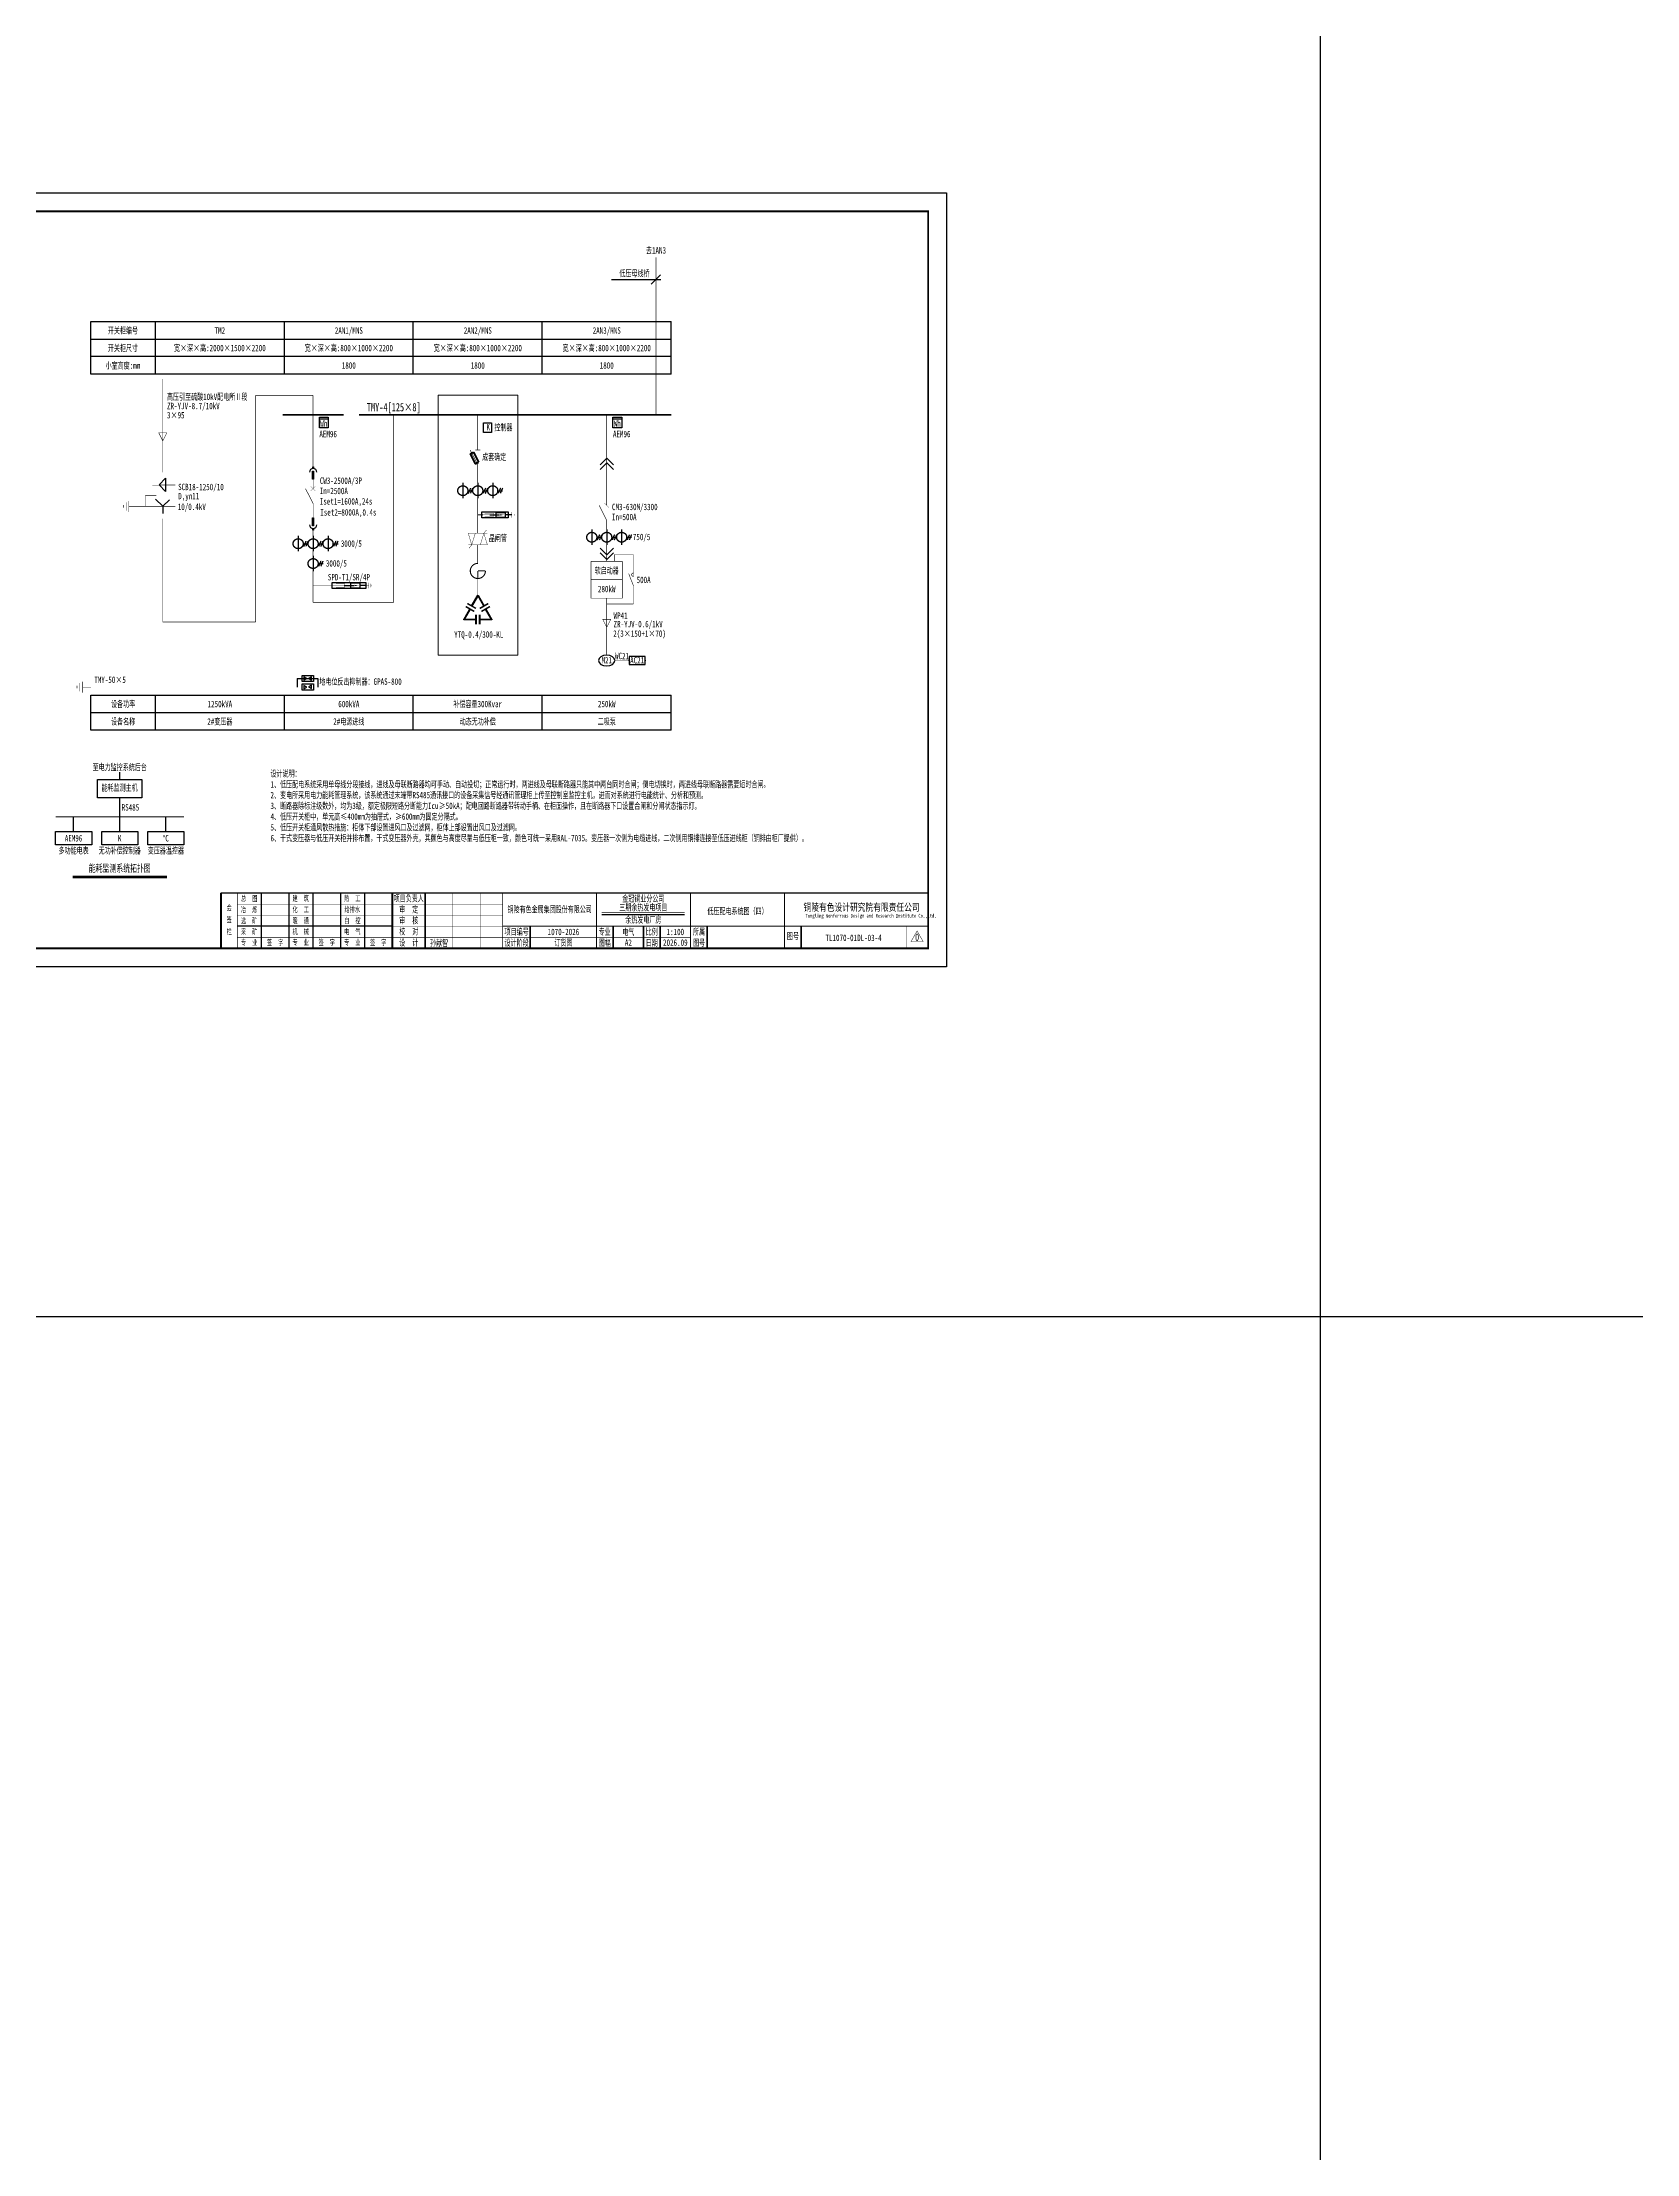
# Model space of a CAD drawing. Header units: millimetres. Extents: x -24326 to 675674, y 148048 to 606396.
# Drawn here: x 406281 to 492836, y 262635 to 377222 of the extents above; entities that cross this region are included whole.
import ezdxf
from ezdxf.enums import TextEntityAlignment as Align

# ---------------------------------------------------------------- set-up
doc = ezdxf.new("R2010")
doc.units = ezdxf.units.MM
doc.linetypes.add('常规', pattern=[20, 10, 0, 10])
for name, color, linetype in [('BXT', 7, 'Continuous'), ('MX', 3, 'Continuous'), ('TEXT', 4, 'Continuous'), ('Y', 2, 'Continuous'), ('低压系统图', 7, 'Continuous'), ('动力平面导线层', 3, '常规'), ('动力平面设备层', 1, 'Continuous'), ('图框', 7, 'Continuous'), ('文字', 7, 'Continuous'), ('标注-照明', 7, 'Continuous'), ('照明平面导线层', 3, 'Continuous'), ('照明平面设备层', 1, 'Continuous'), ('电辅助1', 7, 'Continuous'), ('表格图框层', 7, 'Continuous')]:
    doc.layers.add(name, color=color, linetype=linetype)
for name, color, linetype, lineweight in [('CAXA0', 7, 'Continuous', 70), ('CAXA0层', 7, 'Continuous', 25), ('ELEMENT', 3, 'Continuous', 30), ('SW', 8, 'Continuous', 20), ('电气-照明-导线', 82, 'Continuous', 40)]:
    doc.layers.add(name, color=color, linetype=linetype, lineweight=lineweight)
doc.styles.add('HZ', font='simsun.ttf', dxfattribs={"width": 0.75})
doc.styles.get("Standard").update_dxf_attribs({"font": 'arial.ttf', "bigfont": 'hzdx.shx'})
doc.styles.add('标准', font='NSimSun.ttf', dxfattribs={"width": 0.667})

# ---------------------------------------------------------------- blocks, each defined once
blk = doc.blocks.new('CAXBLOCK3450', base_point=(3877917, 1739217))
at = {"linetype": 'Continuous', "lineweight": 25}
blk.add_hatch(color=0, dxfattribs=at).paths.add_polyline_path([(3877869, 1738805), (3877869, 1738097), (3877965, 1738097), (3877965, 1738805)], flags=0)
at = {"color": 0, "linetype": 'Continuous', "lineweight": 25}
for p, q in [((3877869, 1738805), (3877965, 1738805)), ((3877869, 1738097), (3877869, 1738805)), ((3877965, 1738097), (3877869, 1738097)), ((3877965, 1738805), (3877965, 1738097))]:
    blk.add_line(p, q, dxfattribs=at)
blk = doc.blocks.new('CAXBLOCK3449', base_point=(3877917, 1738097))
at = {"color": 0, "linetype": 'Continuous', "lineweight": 25}
blk.add_blockref('CAXBLOCK3450', (3877917, 1739217), dxfattribs=at)
blk = doc.blocks.new('CAXBLOCK3452', base_point=(3877917, 1739217))
at = {"linetype": 'Continuous', "lineweight": 25}
blk.add_hatch(color=0, dxfattribs=at).paths.add_polyline_path([(3877893, 1739217), (3877893, 1739057), (3877941, 1739057), (3877941, 1739217)], flags=0)
at = {"color": 0, "linetype": 'Continuous', "lineweight": 25}
for p, q in [((3877893, 1739217), (3877941, 1739217)), ((3877893, 1739057), (3877893, 1739217)), ((3877941, 1739057), (3877893, 1739057)), ((3877941, 1739217), (3877941, 1739057))]:
    blk.add_line(p, q, dxfattribs=at)
blk = doc.blocks.new('CAXBLOCK3451', base_point=(3877917, 1739057))
at = {"color": 0, "linetype": 'Continuous', "lineweight": 25}
blk.add_blockref('CAXBLOCK3452', (3877917, 1739217), dxfattribs=at)
blk = doc.blocks.new('CAXBLOCK3448', base_point=(3877917, 1739217))
at = {"color": 0, "linetype": 'Continuous', "lineweight": 25}
blk.add_arc((3877917, 1738718), 339, 0, 180, dxfattribs=at)
for name, p in [('CAXBLOCK3449', (3877917, 1738097)), ('CAXBLOCK3451', (3877917, 1739057))]:
    blk.add_blockref(name, p, dxfattribs=at)
blk = doc.blocks.new('CAXBLOCK3459', base_point=(3877917, 1736417))
at = {"linetype": 'Continuous', "lineweight": 25}
blk.add_hatch(color=0, dxfattribs=at).paths.add_polyline_path([(3877965, 1735709), (3877965, 1736417), (3877869, 1736417), (3877869, 1735709)], flags=0)
at = {"color": 0, "linetype": 'Continuous', "lineweight": 25}
for p, q in [((3877869, 1735709), (3877869, 1736417)), ((3877869, 1736417), (3877965, 1736417)), ((3877965, 1736417), (3877965, 1735709)), ((3877965, 1735709), (3877869, 1735709))]:
    blk.add_line(p, q, dxfattribs=at)
blk = doc.blocks.new('CAXBLOCK3458', base_point=(3877917, 1736417))
at = {"color": 0, "linetype": 'Continuous', "lineweight": 25}
blk.add_blockref('CAXBLOCK3459', (3877917, 1736417), dxfattribs=at)
blk = doc.blocks.new('CAXBLOCK3461', base_point=(3877917, 1736417))
at = {"linetype": 'Continuous', "lineweight": 25}
blk.add_hatch(color=0, dxfattribs=at).paths.add_polyline_path([(3877941, 1735297), (3877941, 1735457), (3877893, 1735457), (3877893, 1735297)], flags=0)
at = {"color": 0, "linetype": 'Continuous', "lineweight": 25}
for p, q in [((3877893, 1735297), (3877893, 1735457)), ((3877893, 1735457), (3877941, 1735457)), ((3877941, 1735297), (3877893, 1735297)), ((3877941, 1735457), (3877941, 1735297))]:
    blk.add_line(p, q, dxfattribs=at)
blk = doc.blocks.new('CAXBLOCK3460', base_point=(3877917, 1735457))
at = {"color": 0, "linetype": 'Continuous', "lineweight": 25}
blk.add_blockref('CAXBLOCK3461', (3877917, 1736417), dxfattribs=at)
blk = doc.blocks.new('CAXBLOCK3457', base_point=(3877917, 1736417))
at = {"color": 0, "linetype": 'Continuous', "lineweight": 25}
blk.add_arc((3877917, 1735797), 339, 180, 360, dxfattribs=at)
for name, p in [('CAXBLOCK3458', (3877917, 1736417)), ('CAXBLOCK3460', (3877917, 1735457))]:
    blk.add_blockref(name, p, dxfattribs=at)
blk = doc.blocks.new('KK')
at = {"layer": 'MX', "color": 3, "linetype": '常规', "lineweight": 25}
for p, q in [((-498, -143), (-378, 128)), ((-384, -143), (-264, 128)), ((313, -143), (432, 128)), ((426, -143), (546, 128)), ((1123, -143), (1243, 128)), ((1236, -143), (1356, 128)), ((-540, -8), (-270, -8)), ((270, -8), (540, -8)), ((1080, -8), (1351, -8))]:
    blk.add_line(p, q, dxfattribs=at)
for centre in [(-810, -8), (0, -8), (810, -8)]:
    blk.add_circle(centre, 270, dxfattribs=at)
at = {"layer": '动力平面导线层', "lineweight": -3, "ltscale": 100}
for p, q in [((-810, 417), (-810, -417)), ((0, 417), (0, -417)), ((810, 417), (810, -417))]:
    blk.add_line(p, q, dxfattribs=at)
blk = doc.blocks.new('$element$00000390')
at = {"const_width": 0.0233}
for points in [[(0, 0), (0, -0.375)], [(-0.25, -0.375), (0.25, -0.375)], [(-0.188, -0.5), (0.188, -0.5)], [(-0.062, -0.625), (0.062, -0.625)]]:
    blk.add_lwpolyline(points, dxfattribs=at)
blk.add_attdef('S', (0, 0), '', height=0.00000667)
blk = doc.blocks.new('JJ')
at = {"color": 3, "linetype": 'Continuous', "const_width": 32.4}
blk.add_lwpolyline([(0, -810), (-410, 0)], dxfattribs=at)
at = {"color": 3, "const_width": 30}
blk.add_lwpolyline([(-135, 0), (135, 0)], dxfattribs=at)
blk = doc.blocks.new('GHF')
at = {"layer": 'MX', "color": 3, "linetype": '常规', "lineweight": 25}
for p, q in [((270, 0), (540, 0)), ((313, -135), (432, 135)), ((426, -135), (546, 135))]:
    blk.add_line(p, q, dxfattribs=at)
blk.add_circle((0, 0), 270, dxfattribs=at)
at = {"layer": '动力平面导线层', "lineweight": -3, "ltscale": 100}
blk.add_line((0, 425), (0, -409), dxfattribs=at)
blk = doc.blocks.new('$element$00000532')
for points in [[(0, 0), (0, -0.283)], [(-0.1, -0.283), (0.1, -0.283), (0.1, -0.717), (-0.1, -0.717), (-0.1, -0.283)], [(0, -1), (0, -0.567)]]:
    blk.add_lwpolyline(points)
for points in [[(-0.033, -0.55), (0.033, -0.55), (0, -0.35), (0.033, -0.55)], [(0.033, -0.55), (0, -0.35), (-0.033, -0.55), (0.033, -0.55)], [(0, -0.367), (-0.033, -0.567), (0.033, -0.567), (0, -0.367)]]:
    blk.add_solid(points)
blk.add_attdef('S', (0, 0), '', height=0.00000667)
blk = doc.blocks.new('HFH')
at = {"color": 3, "linetype": 'Continuous', "const_width": 17.3}
for points in [[(-2085, -50), (-2085, 50)], [(-1999, -105), (-1999, 105)], [(-1917, -158), (-1917, 158)], [(-1653, 0), (-1917, 0)]]:
    blk.add_lwpolyline(points, dxfattribs=at)
at = {"color": 3}
blk.add_lwpolyline([(-1757, 162), (75, 162), (75, -164), (-1757, -164)], close=True, dxfattribs=at)
at = {"color": 3, "const_width": 13.3}
for points in [[(-717, 0), (-52, 0)], [(-621, 90), (-139, 90)], [(-621, -90), (-621, 90)], [(-139, -90), (-139, 90)], [(-621, -90), (-139, -90)]]:
    blk.add_lwpolyline(points, dxfattribs=at)
at = {"layer": 'ELEMENT', "linetype": 'ByBlock', "xscale": -1200, "yscale": 1200, "zscale": 1200, "rotation": 90}
blk.add_blockref('$element$00000532', (-1791, 0), dxfattribs=at)
blk = doc.blocks.new('FDSA')
at = {"color": 3}
blk.add_lwpolyline([(1355, -162), (-62, -162), (-62, 164), (1355, 164)], close=True, dxfattribs=at)
at = {"color": 3, "const_width": 13.3}
for points in [[(665, 0), (0, 0)], [(569, 90), (87, 90)], [(87, 90), (87, -90)], [(569, 90), (569, -90)], [(569, -90), (87, -90)]]:
    blk.add_lwpolyline(points, dxfattribs=at)
at = {"color": 3, "linetype": 'Continuous', "const_width": 17.3}
for points in [[(1298, 0), (1562, 0)], [(1562, 158), (1562, -158)], [(1644, 105), (1644, -105)], [(1730, 50), (1730, -50)]]:
    blk.add_lwpolyline(points, dxfattribs=at)
at = {"layer": 'ELEMENT', "linetype": 'ByBlock', "xscale": -1200, "yscale": 1200, "zscale": 1200, "rotation": 270}
blk.add_blockref('$element$00000532', (1562, 0), dxfattribs=at)
blk = doc.blocks.new('1107AA')
at = {"color": 3, "linetype": 'Continuous'}
for points, const_width in [([(0, -7.5), (-3.8, 0)], 0.3), ([(1.2, 1.2), (-1.2, -1.2)], 0.1), ([(-1.2, 1.2), (1.2, -1.2)], 0.1)]:
    blk.add_lwpolyline(points, dxfattribs=dict(at, const_width=const_width))
blk = doc.blocks.new('0208D')
at = {"color": 3, "linetype": 'Continuous', "const_width": 0.3}
blk.add_lwpolyline([(0, -7.5), (0, 0)], dxfattribs=at)
blk.add_lwpolyline([(0, -7.5), (2.5, -2.5), (-2.5, -2.5)], close=True, dxfattribs=at)
blk = doc.blocks.new('3')
at = {"layer": 'TEXT', "color": 7, "lineweight": 25, "style": 'HZ', "width": 0.75}
for s, height, p in [('铜陵有色设计研究院有限责任公司', 400, (221501, 249018)), ('Tongling Nonferrous Design and Research Institute Co.,Ltd.', 200, (221613, 248659))]:
    blk.add_text(s, height=height, dxfattribs=at).set_placement(p)
blk = doc.blocks.new('铜陵有色图签02')
at = {"layer": '图框', "linetype": 'Continuous', "lineweight": 50}
for p, q in [((-38401, 3003), (-38401, 1)), ((-29100, 3001), (-29100, 0))]:
    blk.add_line(p, q, dxfattribs=at)
at = {"layer": '图框', "color": 7, "linetype": 'Continuous', "lineweight": 25}
for p, q in [((-36201, 3010), (-36201, 9)), ((-34701, 3010), (-34701, 9)), ((-33401, 3017), (-33401, 16)), ((-31901, 3017), (-31901, 16)), ((-30601, 3017), (-30601, 16)), ((-29100, 1201), (-37501, 1201))]:
    blk.add_line(p, q, dxfattribs=at)
at = {"layer": '图框', "color": 7, "linetype": 'Continuous', "lineweight": 35}
for p, q in [((-27300, 3001), (-27300, 1)), ((-21600, 1197), (-21600, -3)), ((-17100, 1200), (-17100, 0)), ((-15450, 0), (-15450, 1200)), ((-14550, 1200), (-14550, 0)), ((-12000, 1201), (-12000, 1)), ((-6900, 1202), (-6900, 2))]:
    blk.add_line(p, q, dxfattribs=at)
at = {"layer": '图框', "lineweight": 25}
blk.add_line((-17723, 1830), (-13223, 1830), dxfattribs=at)
at = {"layer": '图框', "lineweight": 70, "const_width": 70}
blk.add_lwpolyline([(-17980, 3001), (0, 3001), (-38401, 3001)], dxfattribs=at)
at = {"layer": '图框', "color": 7, "linetype": 'Continuous', "lineweight": 25, "const_width": 25}
for points in [[(-37501, 3000), (-37501, 0)], [(-23100, 2401), (-37501, 2401)], [(-25800, 3001), (-25800, 1)], [(-24300, 3001), (-24300, 1)], [(-23100, 1801), (-37501, 1801)], [(-23100, 1201), (-29100, 1201)], [(-12900, 600), (-18000, 600), (-37501, 600)], [(-602, 943), (-932, 371), (-272, 371), (-602, 943)]]:
    blk.add_lwpolyline(points, dxfattribs=at)
at = {"layer": '图框', "linetype": 'Continuous', "lineweight": 50, "const_width": 50}
for points in [[(-23100, 3001), (-23100, 1)], [(-18000, 3000), (-18000, 0)]]:
    blk.add_lwpolyline(points, dxfattribs=at)
at = {"layer": '图框', "lineweight": 50, "const_width": 50}
for points in [[(-12900, 3001), (-12900, 1)], [(-7800, 3001), (-7800, 1)], [(0, 3000), (0, 0)], [(-23100, 1200), (0, 1200)]]:
    blk.add_lwpolyline(points, dxfattribs=at)
at = {"layer": '图框', "lineweight": 25, "const_width": 35}
blk.add_lwpolyline([(-17723, 1930), (-13223, 1930)], dxfattribs=at)
at = {"layer": '图框', "color": 7, "linetype": 'Continuous', "lineweight": 35, "const_width": 25}
blk.add_lwpolyline([(-1200, 1201), (-1200, 0)], dxfattribs=at)
at = {"layer": '图框', "linetype": 'Continuous', "lineweight": 70, "const_width": 70}
blk.add_lwpolyline([(-38401, 1), (0, 0)], dxfattribs=at)
at = {"layer": '图框', "lineweight": 25}
blk.add_blockref('3', (-228268, -246986), dxfattribs=at)
at = {"layer": 'TEXT', "color": 7, "lineweight": 25, "style": '标准', "width": 0.667}
for s, height, p in [('会', 300, (-37942, 2054)), ('冶  炼', 300, (-36862, 1955)), ('总  图', 300, (-36862, 2555)), ('建  筑', 300, (-34062, 2562)), ('化  工', 300, (-34062, 1962)), ('给排水', 300, (-31262, 1962)), ('热  工', 300, (-31262, 2562)), ('项目负责人', 350, (-28197, 2541)), ('审  定', 350, (-28197, 1941)), ('签', 300, (-37942, 1404)), ('选  矿', 300, (-36862, 1355)), ('暖  通', 300, (-34062, 1362)), ('自  控', 300, (-31262, 1362)), ('审  核', 350, (-28197, 1341)), ('栏', 300, (-37942, 754)), ('采  矿', 300, (-36862, 754)), ('专  业', 300, (-36862, 170)), ('签  字', 300, (-35449, 170)), ('机  械', 300, (-34062, 761)), ('专  业', 300, (-34062, 177)), ('签  字', 300, (-32649, 177)), ('专  业', 300, (-31262, 177)), ('电  气', 300, (-31262, 761)), ('签  字', 300, (-29849, 177)), ('校  对', 350, (-28197, 741)), ('设  计', 350, (-28197, 139)), ('项目编号', 350, (-22343, 730)), ('设计阶段', 350, (-22343, 130)), ('专业', 350, (-17559, 730)), ('图幅', 350, (-17559, 130)), ('比例', 350, (-15009, 730)), ('日期', 350, (-15009, 130)), ('所属', 350, (-12438, 730)), ('图号', 350, (-12438, 130)), ('图号', 350, (-7339, 495))]:
    blk.add_text(s, height=height, dxfattribs=at).set_placement(p, align=Align.CENTER)
blk = doc.blocks.new('GGF')
at = {"layer": '照明平面导线层', "color": 3, "linetype": '常规', "lineweight": 25, "ltscale": 2, "const_width": 30}
for points in [[(0, 0), (0, -365)], [(0, -1065), (-261, -402)], [(0, -365), (0, -544)], [(0, -1065), (0, -1429)]]:
    blk.add_lwpolyline(points, dxfattribs=at)
blk.add_lwpolyline([(0, -544, -1.1220072), (0, -365, -1.343832)], format="xyb", dxfattribs=at)
blk = doc.blocks.new('HG')
at = {"layer": 'CAXA0', "color": 3, "linetype": 'Continuous', "lineweight": 0}
for p, q in [((0, 0), (-360, -360)), ((0, 0), (360, -360)), ((0, -250), (-360, -610)), ((0, -250), (360, -610))]:
    blk.add_line(p, q, dxfattribs=at)
blk = doc.blocks.new('PLA1')
at = {"color": 0, "linetype": 'ByBlock', "lineweight": -2}
for p, q in [((-500, 500), (-500, 0)), ((500, 500), (-500, 500)), ((-500, 0), (500, 0)), ((500, 0), (500, 500))]:
    blk.add_line(p, q, dxfattribs=at)
for p in [(-500, 250), (0, 500), (0, 0), (500, 250)]:
    blk.add_point(p, dxfattribs=at)

msp = doc.modelspace()

# ---------------------------------------------------------------- hatches: boundary and pattern name
at = {"layer": '文字', "linetype": 'ByBlock', "lineweight": 25}
for color, points in [(3, [(429928.2831, 348912.36458), (429928.2831, 348971.15114), (429859.31126, 348965.72294), (429792.03775, 348949.572), (429728.11904, 348923.09601), (429669.12904, 348886.94689), (429616.52027, 348842.01475), (429571.58814, 348789.40599), (429535.43902, 348730.41599), (429508.96303, 348666.49728), (429492.81209, 348599.22376), (429487.38388, 348530.25193), (429492.81209, 348461.2801), (429508.96303, 348394.00658), (429535.43902, 348330.08788), (429571.58814, 348271.09788), (429616.52027, 348218.48911), (429669.12904, 348173.55698), (429728.11904, 348137.40786), (429792.03775, 348110.93187), (429859.31126, 348094.78092), (429928.2831, 348089.35272), (429997.25493, 348094.78092), (430064.52844, 348110.93187), (430128.44715, 348137.40786), (430187.43715, 348173.55698), (430240.04592, 348218.48911), (430284.97805, 348271.09788), (430321.12717, 348330.08788), (430347.60316, 348394.00658), (430363.7541, 348461.2801), (430369.1823, 348530.25193), (430310.39574, 348530.25193), (430305.6913, 348470.47635), (430291.69382, 348412.17263), (430268.74796, 348356.77642), (430237.41872, 348305.65175), (430198.47754, 348260.05749), (430152.88328, 348221.11631), (430101.75861, 348189.78707), (430046.3624, 348166.84121), (429988.05868, 348152.84372), (429928.2831, 348148.13928), (429868.50751, 348152.84372), (429810.20379, 348166.84121), (429754.80758, 348189.78707), (429703.68291, 348221.11631), (429658.08865, 348260.05749), (429619.14747, 348305.65175), (429587.81823, 348356.77642), (429564.87237, 348412.17263), (429550.87489, 348470.47635), (429546.17044, 348530.25193), (429550.87489, 348590.02752), (429564.87237, 348648.33124), (429587.81823, 348703.72745), (429619.14747, 348754.85211), (429658.08865, 348800.44638), (429703.68291, 348839.38756), (429754.80758, 348870.7168), (429810.20379, 348893.66266), (429868.50751, 348907.66014)]), (3, [(429957.67638, 348118.74601), (429898.88982, 348118.74601), (429898.88982, 348530.25193), (429957.67638, 348530.25193)]), (3, [(429928.2831, 348500.85865), (429928.2831, 348559.64521), (430334.92305, 348559.64521), (430334.92305, 348500.85865)]), (7, [(429919.25551, 347211.27299), (429937.55215, 347200.70942), (429606.55177, 346627.39995), (429588.25513, 346637.96352)]), (7, [(429919.25551, 347200.70942), (429937.55215, 347211.27299), (430268.55252, 346637.96352), (430250.25588, 346627.39995)]), (7, [(429493.87283, 346474.48857), (429512.16947, 346463.925), (429181.1691, 345890.61554), (429162.87245, 345901.17911)]), (7, [(429278.65401, 346586.54746), (429289.21758, 346604.8441), (429727.38829, 346351.86612), (429716.82472, 346333.56948)]), (7, [(429373.03632, 346750.0224), (429383.59989, 346768.31904), (429821.77059, 346515.34107), (429811.20702, 346497.04443)]), (7, [(429823.45795, 346148.8753), (429844.58509, 346148.8753), (429844.58509, 345642.91935), (429823.45795, 345642.91935)]), (7, [(430012.22256, 346148.8753), (430033.3497, 346148.8753), (430033.3497, 345642.91935), (430012.22256, 345642.91935)]), (7, [(430045.60063, 346497.04443), (430035.03706, 346515.34107), (430473.20777, 346768.31904), (430483.77134, 346750.0224)]), (7, [(430139.98294, 346333.56948), (430129.41937, 346351.86612), (430567.59007, 346604.8441), (430578.15364, 346586.54746)]), (7, [(430344.63818, 346463.925), (430362.93483, 346474.48857), (430693.9352, 345901.17911), (430675.63856, 345890.61554)]), (7, [(429834.02152, 345906.46089), (429834.02152, 345885.33375), (429172.02077, 345885.33375), (429172.02077, 345906.46089)]), (7, [(430684.78688, 345906.46089), (430684.78688, 345885.33375), (430022.78613, 345885.33375), (430022.78613, 345906.46089)])]:
    msp.add_hatch(color=color, dxfattribs=at).paths.add_polyline_path(points, flags=0)

# ---------------------------------------------------------------- linework, layer by layer
at = {"color": 2, "linetype": 'ByBlock', "lineweight": -3, "ltscale": 100}
for p, q in [((475673.59742, 148047.80554), (475673.59742, 548047.80554)), ((675673.59742, 308047.80554), (-24326.40258, 308047.80554))]:
    msp.add_line(p, q, dxfattribs=at)
at = {"color": 2, "linetype": 'ByBlock', "lineweight": 25}
for p, q in [((412976.49103, 353573.02992), (412621.9136, 353198.92699)), ((412621.9136, 353198.92699), (412976.49103, 352846.06949)), ((412976.49103, 353573.02992), (412976.49103, 352846.06949)), ((412438.80935, 352422.48126), (412825.72726, 352037.44014)), ((413186.35445, 352397.64367), (412825.72726, 352037.44014)), ((412825.72726, 352037.44014), (412825.72726, 351653.99768))]:
    msp.add_line(p, q, dxfattribs=at)
at = {"color": 4, "lineweight": 30}
for p, q in [((420645.22439, 342693.33503), (420488.62723, 342783.36049)), ((420488.62723, 342783.36049), (420488.62723, 342602.73008)), ((420488.62723, 342602.73008), (420645.22439, 342693.33503)), ((420899.81507, 342790.5099), (420743.21791, 342699.90495)), ((420743.21791, 342699.90495), (420899.81507, 342609.8795)), ((420899.81507, 342609.8795), (420899.81507, 342790.5099)), ((420645.22439, 342228.13441), (420488.62723, 342318.15986)), ((420488.62723, 342318.15986), (420488.62723, 342137.52946)), ((420488.62723, 342137.52946), (420645.22439, 342228.13441)), ((420899.81507, 342325.30928), (420743.21791, 342234.70433)), ((420743.21791, 342234.70433), (420899.81507, 342144.67887)), ((420899.81507, 342144.67887), (420899.81507, 342325.30928))]:
    msp.add_line(p, q, dxfattribs=at)
at = {"color": 0, "linetype": 'ByBlock', "const_width": 34.08301}
for points in [[(412147.1319, 353198.92698), (413504.32262, 353198.92702), (412147.1319, 353198.92698)], [(412147.1319, 352037.44014), (413504.32262, 352037.44018), (412147.1319, 352037.44014)]]:
    msp.add_lwpolyline(points, dxfattribs=at)
at = {"color": 3, "const_width": 13.30256}
msp.add_lwpolyline([(422140.38146, 347740.82962), (420985.87643, 347740.82962)], dxfattribs=at)
at = {"color": 4, "lineweight": 30}
for points in [[(420392.86747, 342862.16949), (421000.94219, 342862.16949), (421000.94219, 342521.63222), (420392.86747, 342521.63222)], [(420392.86747, 342396.96887), (421000.94219, 342396.96887), (421000.94219, 342056.43159), (420392.86747, 342056.43159)]]:
    msp.add_lwpolyline(points, close=True, dxfattribs=at)
at = {"layer": 'CAXA0层', "color": 2, "linetype": 'ByBlock', "lineweight": 40}
msp.add_line((407941.15099, 331940.14716), (413039.29628, 331940.14716), dxfattribs=at)
at = {"layer": 'CAXA0层', "color": 2, "linetype": 'ByBlock', "lineweight": 0}
msp.add_line((407941.15099, 331874.66423), (413039.29628, 331874.66423), dxfattribs=at)
at = {"layer": 'MX', "color": 3, "linetype": 'ByBlock'}
for points, const_width in [([(439595.58007, 365546.2951), (439595.58007, 356997.72488)], 38.89776), ([(417861.24111, 358065.43774), (417861.24111, 345761.73591)], 38.89776), ([(420985.96037, 358065.43838), (420985.96031, 354182.9762)], 38.89776), ([(425361.23969, 356997.69355), (425361.23969, 346826.71527)], 38.89776), ([(429923.6, 354281.94451), (429923.6, 351572.2731)], 38.89776), ([(420985.60138, 350738.24145), (420985.96031, 346826.71527)], 38.89776), ([(429925.46909, 351572.2731), (429925.46909, 350579.72786)], 38.89776), ([(429925.46909, 349942.65364), (429925.46909, 348942.17625)], 38.89776), ([(429928.5373, 348108.74346), (429928.40383, 347184.86406)], 31.11821), ([(420985.96031, 346826.71527), (425361.23969, 346826.71527)], 38.89776)]:
    msp.add_lwpolyline(points, dxfattribs=dict(at, const_width=const_width))
at = {"layer": 'Y', "color": 3, "linetype": 'ByBlock'}
for p, q in [((410490.22364, 337211.64221), (410490.22364, 337617.23245)), ((410490.22364, 335188.50046), (410490.22364, 336211.64221)), ((407987.50556, 334388.50046), (407987.50556, 335188.50046)), ((410490.22364, 334388.50046), (410490.22364, 335188.50046)), ((412992.94172, 334388.50046), (412992.94172, 335188.50046))]:
    msp.add_line(p, q, dxfattribs=at)
at = {"layer": 'Y', "color": 3, "linetype": 'ByBlock', "const_width": 60}
msp.add_lwpolyline([(407009.6056, 335188.50046), (413970.84168, 335188.50046)], dxfattribs=at)
at = {"layer": '低压系统图', "color": 4, "linetype": '常规', "lineweight": 30, "ltscale": 10}
for p, q in [((420116.51387, 342692.58081), (420116.51333, 342229.73959)), ((420116.51387, 342692.58081), (421240.47325, 342689.81537)), ((421241.44935, 342688.04503), (421241.44881, 342225.20382))]:
    msp.add_line(p, q, dxfattribs=at)
at = {"layer": '动力平面导线层', "color": 0, "linetype": 'ByBlock'}
for p, q in [((408923.6, 362063.62145), (440423.6, 362063.62145)), ((408923.6, 359213.62145), (408923.6, 362063.62145)), ((408923.6, 361113.62145), (440423.6, 361113.62145)), ((412423.6, 359213.62145), (412423.6, 362063.62145)), ((419423.6, 359213.62145), (419423.6, 362063.62145)), ((426423.6, 359213.62145), (426423.6, 362063.62145)), ((433423.6, 359213.62145), (433423.6, 362063.62145)), ((440423.6, 359213.62145), (440423.6, 362063.62145)), ((440423.6, 360163.62145), (408923.6, 360163.62145)), ((440423.61035, 359213.62145), (440423.61035, 360163.62145)), ((440423.6, 359213.62145), (408923.6, 359213.62145)), ((408923.6, 341794.86127), (440423.6, 341794.86127)), ((408923.6, 339894.86127), (408923.6, 341794.86127)), ((412423.6, 339894.86127), (412423.6, 341794.86127)), ((419423.6, 339894.86127), (419423.6, 341794.86127)), ((426423.6, 339894.86127), (426423.6, 341794.86127)), ((433423.6, 339894.86127), (433423.6, 341794.86127)), ((440423.59778, 339894.86018), (440423.59778, 341794.86127)), ((440423.6, 339894.86127), (440423.6, 341794.86127)), ((408923.6, 340844.86127), (440423.6, 340844.86127)), ((440423.6, 339894.86127), (408923.6, 339894.86127))]:
    msp.add_line(p, q, dxfattribs=at)
at = {"layer": '动力平面导线层', "color": 3, "linetype": 'ByBlock', "lineweight": 20, "ltscale": 2, "const_width": 84}
for points in [[(422638.06839, 356997.68769), (419333.85233, 356997.68769)], [(440423.6, 356997.70717), (423477.13017, 356997.69403)]]:
    msp.add_lwpolyline(points, dxfattribs=at)
at = {"layer": '动力平面导线层', "color": 4, "linetype": 'ByBlock', "lineweight": -3, "const_width": 30}
for points in [[(411436.3692, 352034.56126), (412825.72726, 352034.56126)], [(411870.52025, 352614.37028), (412468.45525, 352614.37028)], [(411870.52025, 352614.37028), (411870.52025, 352034.56126)]]:
    msp.add_lwpolyline(points, dxfattribs=at)
at = {"layer": '动力平面导线层', "color": 4, "linetype": '常规', "const_width": 20}
for points in [[(430254.49305, 350579.73026), (430396.4856, 350755.2429)], [(429404.79273, 350579.72786), (430446.14545, 350579.72786)], [(429404.79273, 350579.72786), (429596.44513, 349942.65124)], [(429404.79273, 349942.65364), (430446.14545, 349942.65364)], [(429596.44513, 349942.65124), (429454.45258, 349767.1386)], [(429788.09753, 350579.72786), (429596.44513, 349942.65124)], [(430062.84065, 349942.65364), (430254.49305, 350579.73026)], [(430446.14545, 349942.65364), (430254.49305, 350579.73026)]]:
    msp.add_lwpolyline(points, dxfattribs=at)
at = {"layer": '动力平面导线层', "color": 2, "linetype": 'ByBlock'}
msp.add_lwpolyline([(409290.22364, 337211.64221), (411690.22364, 337211.64221), (411690.22364, 336211.64221), (409290.22364, 336211.64221)], close=True, dxfattribs=at)
at = {"layer": '动力平面设备层', "color": 0, "linetype": 'ByBlock', "lineweight": -3, "ltscale": 100}
for p, q in [((439335.02739, 364086.99628), (439844.32755, 364595.92981)), ((437175.46066, 364341.46304), (439865.64596, 364341.46304))]:
    msp.add_line(p, q, dxfattribs=at)
at = {"layer": '图框', "linetype": 'Continuous', "lineweight": 100, "const_width": 100}
msp.add_lwpolyline([(398473.59742, 328047.80554), (454373.59742, 328047.80554), (454373.59742, 368047.80554), (398473.59742, 368047.80554)], close=True, dxfattribs=at)
at = {"layer": '文字', "color": 2, "linetype": 'ByBlock', "lineweight": 20}
for p, q in [((432100.02265, 358065.43838), (427767.07867, 358065.43838)), ((427767.07867, 343964.64064), (427767.07867, 358065.43838)), ((432100.02265, 343964.64064), (432100.02265, 358065.43838)), ((432100.02265, 343964.64064), (427767.07867, 343964.64064))]:
    msp.add_line(p, q, dxfattribs=at)
at = {"layer": '文字', "color": 4, "linetype": 'ByBlock', "lineweight": 25}
for p, q in [((430236.3423, 356045.08193), (430236.3423, 356573.26048)), ((430236.3423, 356573.26048), (430676.49108, 356573.26048)), ((430676.49108, 356573.26048), (430676.49108, 356045.08193)), ((430676.49108, 356045.08193), (430236.3423, 356045.08193))]:
    msp.add_line(p, q, dxfattribs=at)
at = {"layer": '文字', "color": 7, "linetype": 'ByBlock', "lineweight": 25}
for p, q in [((429588.25513, 346637.96352), (429919.25551, 347211.27299)), ((429937.55215, 347200.70942), (429606.55177, 346627.39995)), ((430250.25588, 346627.39995), (429919.25551, 347200.70942)), ((429937.55215, 347211.27299), (430268.55252, 346637.96352)), ((429162.87245, 345901.17911), (429493.87283, 346474.48857)), ((429512.16947, 346463.925), (429181.1691, 345890.61554)), ((429716.82471, 346333.56948), (429278.65401, 346586.54746)), ((429289.21758, 346604.8441), (429727.38829, 346351.86612)), ((429811.20702, 346497.04443), (429373.03632, 346750.0224)), ((429383.59989, 346768.31904), (429821.77059, 346515.34107)), ((429493.87283, 346474.48857), (429512.16947, 346463.925)), ((429606.55177, 346627.39995), (429588.25513, 346637.96352)), ((429823.45795, 345642.91935), (429823.45795, 346148.8753)), ((429844.58509, 346148.8753), (429844.58509, 345642.91935)), ((430012.22256, 345642.91935), (430012.22256, 346148.8753)), ((430033.3497, 346148.8753), (430033.3497, 345642.91935)), ((430035.03706, 346515.34107), (430473.20777, 346768.31904)), ((430483.77134, 346750.0224), (430045.60063, 346497.04443)), ((430129.41937, 346351.86612), (430567.59007, 346604.8441)), ((430578.15364, 346586.54746), (430139.98294, 346333.56948)), ((430268.55252, 346637.96352), (430250.25588, 346627.39995)), ((430675.63856, 345890.61554), (430344.63818, 346463.925)), ((430362.93483, 346474.48857), (430693.9352, 345901.17911)), ((429181.1691, 345890.61554), (429162.87245, 345901.17911)), ((429172.02077, 345906.46089), (429834.02152, 345906.46089)), ((429172.02077, 345885.33375), (429172.02077, 345906.46089)), ((429834.02152, 345885.33375), (429172.02077, 345885.33375)), ((429834.02152, 345906.46089), (429834.02152, 345885.33375)), ((430022.78613, 345906.46089), (430684.78688, 345906.46089)), ((430022.78613, 345885.33375), (430022.78613, 345906.46089)), ((430684.78688, 345885.33375), (430022.78613, 345885.33375)), ((430693.9352, 345901.17911), (430675.63856, 345890.61554)), ((430684.78688, 345906.46089), (430684.78688, 345885.33375))]:
    msp.add_line(p, q, dxfattribs=at)
at = {"layer": '文字', "color": 2, "linetype": 'ByBlock', "lineweight": 30}
for p, q in [((407009.6056, 334388.50046), (408965.40552, 334388.50046)), ((407009.6056, 333668.50046), (407009.6056, 334388.50046)), ((408965.40552, 333668.50046), (407009.6056, 333668.50046)), ((408965.40552, 334388.50046), (408965.40552, 333668.50046))]:
    msp.add_line(p, q, dxfattribs=at)
at = {"layer": '文字', "color": 4, "linetype": 'ByBlock', "lineweight": 30}
for p, q in [((409512.32368, 334388.50046), (411468.1236, 334388.50046)), ((409512.32368, 333668.50046), (409512.32368, 334388.50046)), ((411468.1236, 333668.50046), (409512.32368, 333668.50046)), ((411468.1236, 334388.50046), (411468.1236, 333668.50046)), ((412015.04176, 334388.50046), (413970.84168, 334388.50046)), ((412015.04176, 333668.50046), (412015.04176, 334388.50046)), ((413970.84168, 333668.50046), (412015.04176, 333668.50046)), ((413970.84168, 334388.50046), (413970.84168, 333668.50046))]:
    msp.add_line(p, q, dxfattribs=at)
at = {"layer": '文字', "color": 3, "linetype": 'ByBlock', "lineweight": 25, "const_width": 30}
for points in [[(429923.37526, 355093.28357), (429923.6, 356997.68769)], [(436923.39101, 352084.27385), (436923.54276, 356997.70445)], [(412825.68045, 351358.96304), (412825.68045, 345761.91437)], [(436923.5697, 351273.77132), (436923.5697, 349051.10813)], [(437348.52111, 349051.10813), (437348.52117, 349422.60477)], [(437348.52117, 349406.77386), (438376.36697, 349406.7737)], [(438376.36697, 349406.7737), (438376.39159, 348784.42311)], [(438376.39159, 347355.25034), (438376.41621, 346732.89975)], [(436923.5697, 347051.10813), (436923.5697, 343964.67879)], [(436923.5704, 346732.89998), (438376.41621, 346732.89975)], [(437368.51866, 343668.76827), (438144.75194, 343668.79897)]]:
    msp.add_lwpolyline(points, dxfattribs=at)
at = {"layer": '标注-照明', "color": 1, "linetype": 'ByBlock', "lineweight": 30, "ltscale": 100, "extrusion": (0, 0, -1)}
msp.add_ellipse((436923.5697, 343668.76827), major_axis=(444.94896, 0), ratio=0.665043753, dxfattribs=at)
at = {"layer": '照明平面导线层', "color": 3, "linetype": 'ByBlock', "lineweight": 25, "ltscale": 2, "const_width": 30}
for points in [[(417861.24111, 358065.43774), (420985.95889, 358065.32701)], [(412825.68045, 345761.91437), (417861.24111, 345761.73591)]]:
    msp.add_lwpolyline(points, dxfattribs=at)
at = {"layer": '照明平面导线层', "color": 4, "linetype": 'ByBlock', "lineweight": 25, "ltscale": 2, "const_width": 30}
for points in [[(436073.52117, 349051.10813), (436073.52117, 347051.10813)], [(436073.52117, 349051.10813), (437773.52117, 349051.10813)], [(437773.52117, 349051.10813), (437773.52117, 347051.10813)], [(436073.52117, 348051.10813), (437773.52117, 348051.10813)], [(436073.52117, 347051.10813), (437773.52117, 347051.10813)]]:
    msp.add_lwpolyline(points, dxfattribs=at)
at = {"layer": '照明平面设备层', "color": 0, "lineweight": -3, "ltscale": 100}
msp.add_lwpolyline([(395973.59742, 369047.80554), (455373.59742, 369047.80554), (455373.59742, 327047.80554), (395973.59742, 327047.80554)], close=True, dxfattribs=at)
at = {"layer": '照明平面设备层', "color": 3, "linetype": 'ByBlock', "lineweight": -3, "const_width": 30}
for points in [[(412825.72726, 353877.52234), (412825.72726, 358950.93968)], [(420985.96031, 352994.86031), (420985.96031, 353517.6962)], [(420985.91351, 351403.52145), (420985.91351, 352184.53705)]]:
    msp.add_lwpolyline(points, dxfattribs=at)
at = {"layer": '电气-照明-导线', "color": 3, "linetype": 'ByBlock', "const_width": 42.78103}
msp.add_lwpolyline([(430209.74692, 351572.2731), (429923.6, 351572.2731)], dxfattribs=at)
at = {"layer": '电辅助1', "color": 2, "linetype": 'ByBlock', "lineweight": 25}
for p, q in [((421324.67202, 356293.81389), (421324.67202, 356875.25296)), ((421324.67202, 356875.25296), (421809.20458, 356875.25296)), ((421324.67202, 356778.34645), (421809.20458, 356778.34645)), ((421809.20458, 356875.25296), (421809.20458, 356293.81389)), ((437262.25442, 356293.81389), (437262.25442, 356875.25296)), ((437262.25442, 356875.25296), (437746.78698, 356875.25296)), ((437262.25442, 356778.34645), (437746.78698, 356778.34645)), ((437746.78698, 356875.25296), (437746.78698, 356293.81389)), ((421809.20458, 356293.81389), (421324.67202, 356293.81389)), ((437746.78698, 356293.81389), (437262.25442, 356293.81389))]:
    msp.add_line(p, q, dxfattribs=at)
at = {"layer": '表格图框层', "color": 3, "linetype": 'ByBlock', "lineweight": 40}
for p, q in [((429505.26383, 354888.79864), (429683.08235, 354979.51815)), ((429505.26383, 354888.79864), (429783.05044, 354344.31155)), ((429683.08235, 354979.51815), (429960.86895, 354435.03107)), ((429783.05044, 354344.31155), (429960.86895, 354435.03107))]:
    msp.add_line(p, q, dxfattribs=at)

# ---------------------------------------------------------------- block references
msp.add_blockref('HG', (436923.54276, 354648.83455))
at = {"rotation": 180}
for name, p in [('HG', (436923.47037, 349147.14148)), ('HFH', (422088.40269, 347740.82962))]:
    msp.add_blockref(name, p, dxfattribs=at)
at = {"layer": 'BXT', "linetype": 'ByBlock'}
for p, xscale, yscale, zscale in [((412825.72726, 356241.67271), 87.66224999725819, 87.66224999725819, 87.66224999725819), ((436923.5697, 346125.38909), 87.66225000098348, 87.66225000098348, 87.66225000098348)]:
    msp.add_blockref('0208D', p, dxfattribs=dict(at, xscale=xscale, yscale=yscale, zscale=zscale))
at = {"layer": 'CAXA0', "color": 4, "linetype": 'ByBlock', "lineweight": -2, "xscale": 0.5940000005066395, "yscale": 0.5940000005066395, "zscale": 0.5940000005066395}
for name, p in [('CAXBLOCK3448', (420985.96031, 354182.9762)), ('CAXBLOCK3457', (420985.96031, 351403.52145))]:
    msp.add_blockref(name, p, dxfattribs=at)
at = {"layer": 'ELEMENT', "linetype": 'ByBlock', "xscale": 1200, "yscale": 1200, "zscale": 1200, "rotation": 270}
for p in [(411436.3692, 352034.56126), (408923.6, 342225.20382)]:
    msp.add_blockref('$element$00000390', p, dxfattribs=at)
at = {"layer": '动力平面导线层', "linetype": 'ByBlock'}
for name, p in [('JJ', (429923.37526, 355093.28357)), ('GGF', (438376.39159, 348784.42311))]:
    msp.add_blockref(name, p, dxfattribs=at)
at = {"layer": '动力平面导线层', "color": 0, "linetype": 'ByBlock', "lineweight": -3}
for p in [(429923.6, 352893.40541), (420985.60138, 350015.85664)]:
    msp.add_blockref('KK', p, dxfattribs=at)
at = {"layer": '动力平面导线层', "color": 0, "linetype": 'ByBlock'}
msp.add_blockref('FDSA', (430209.74692, 351572.2731), dxfattribs=at)
at = {"layer": '动力平面导线层', "color": 0, "lineweight": -3}
msp.add_blockref('KK', (436923.5697, 350366.70686), dxfattribs=at)
at = {"layer": '动力平面导线层', "color": 0, "linetype": '常规'}
msp.add_blockref('GHF', (420985.96031, 348930.562), dxfattribs=at)
at = {"layer": '图框', "lineweight": 25}
msp.add_blockref('铜陵有色图签02', (454373.59742, 328047.80554), dxfattribs=at)
at = {"layer": '文字', "color": 3, "linetype": 'ByBlock', "lineweight": 25, "xscale": 108.0493425019085, "yscale": 108.0493425019085, "zscale": 108.0493425019085}
for p in [(420985.91351, 352994.90712), (436923.539, 352084.12587)]:
    msp.add_blockref('1107AA', p, dxfattribs=at)
at = {"layer": '照明平面设备层', "color": 1, "linetype": 'ByBlock', "lineweight": 30, "xscale": 0.8640000000596046, "yscale": 0.8640000000596046, "zscale": 0.8640000000596046}
msp.add_blockref('PLA1', (438576.75194, 343452.79897), dxfattribs=at)

# ---------------------------------------------------------------- texts
at = {"layer": 'SW', "color": 7, "linetype": 'ByBlock', "lineweight": 25, "style": '标准', "width": 0.667}
for s, p in [('去1AN3', (439598.29284, 365751.97497)), ('低压母线桥', (438428.06218, 364506.40036)), ('开关柜编号', (410661.90783, 361403.58229)), ('TM2', (415924.01149, 361403.58229)), ('2AN1/MNS', (422924.01149, 361403.58229)), ('2AN2/MNS', (429924.01149, 361403.58229)), ('开关柜尺寸', (410661.90783, 360453.58229)), ('宽×深×高:800×1000×2200', (422924.01149, 360453.58229)), ('宽×深×高:800×1000×2200', (429924.01149, 360453.58229)), ('AC21', (438576.75194, 343507.99882)), ('设备功率', (410673.59926, 341134.82211)), ('1250kVA', (415924.01149, 341134.82211)), ('600kVA', (422924.01149, 341134.82211)), ('补偿容量300Kvar', (429924.01149, 341134.82211)), ('设备名称', (410673.59926, 340184.82211)), ('2#变压器', (415924.01149, 340184.82211)), ('2#电源进线', (422924.01149, 340184.82211)), ('动态无功补偿', (429924.01149, 340184.82211))]:
    msp.add_text(s, height=350, dxfattribs=at).set_placement(p, align=Align.CENTER)
at = {"layer": 'SW', "color": 2, "linetype": 'ByBlock', "lineweight": 25, "style": '标准', "width": 0.667}
for s, height, p in [('宽×深×高:2000×1500×2200', 350, (415924.01149, 360453.58229)), ('地电位反击抑制器：GPAS-800', 350, (423560.62525, 342351.66966)), ('能耗监测系统拓扑图', 400, (410489.99591, 332195.16119))]:
    msp.add_text(s, height=height, dxfattribs=at).set_placement(p, align=Align.CENTER)
at = {"layer": 'SW', "color": 7, "linetype": 'ByBlock', "lineweight": 25, "style": '标准', "width": 0.667}
for s, p in [('ZR-YJV-8.7/10kV', (413056.04107, 357307.56709)), ('高压引至硫酸10kV配电所Ⅱ段', (413056.04107, 357807.56709)), ('3×95', (413056.04107, 356807.56709)), ('In=500A', (437208.36302, 351284.87194)), ('3000/5', (422488.39212, 349842.23232)), ('3000/5', (421678.02205, 348765.9104)), ('500A', (438544.89643, 347871.10203))]:
    msp.add_text(s, height=350, dxfattribs=at).set_placement(p)
at = {"layer": 'SW', "color": 2, "linetype": 'Continuous', "lineweight": 25, "style": '标准', "width": 0.667}
for p in [(421324.67202, 355786.70231), (437262.25442, 355786.70231)]:
    msp.add_text('AEM96', height=350, dxfattribs=at).set_placement(p)
at = {"layer": 'SW', "color": 0, "linetype": 'ByBlock', "lineweight": 25, "style": '标准', "width": 0.667}
msp.add_text('CM3-630M/3300', height=350, dxfattribs=at).set_placement((437208.36302, 351829.13854))
at = {"layer": 'SW', "color": 7, "linetype": 'Continuous', "lineweight": 25, "style": '标准', "width": 0.667}
for s, p in [('750/5', (438815.51676, 350200.85588)), ('SPD-T1/SR/4P', (422929.84169, 348018.31185)), ('孙献智', (427825.33482, 328168.32387))]:
    msp.add_text(s, height=350, dxfattribs=at).set_placement(p, align=Align.CENTER)
at = {"layer": 'SW', "color": 0, "linetype": 'ByBlock', "lineweight": 25, "style": '标准', "width": 0.667}
msp.add_text('M21', height=350, dxfattribs=at).set_placement((436923.5697, 343509.79696), align=Align.CENTER)
at = {"layer": 'SW', "color": 6, "linetype": 'ByBlock', "lineweight": 25, "style": '标准', "width": 0.667}
msp.add_text('TMY-50×5', height=350, dxfattribs=at).set_placement((409108.3034, 342448.86367))
at = {"layer": 'SW', "color": 4, "linetype": 'Continuous', "lineweight": 25, "style": '标准', "width": 0.667}
for s, height, p in [('铜陵有色金属集团股份有限公司', 350, (433827.45058, 329995.49497)), ('三期余热发电项目', 350, (438910.44932, 330098.57327)), ('金冠铜业分公司', 350, (438910.44932, 330576.69826)), ('低压配电系统图（四）', 350, (444024.50883, 329894.71849)), ('1070-2026', 350, (434573.02114, 328767.48556)), ('电气', 350, (438097.77392, 328767.48556)), ('余热发电厂房', 350, (438910.44932, 329430.29975)), ('1:100', 350, (440647.77392, 328767.48556)), ('A2', 350, (438097.77392, 328187.78351)), ('2026.09', 350, (440647.77392, 328187.78351)), ('TL1070-01DL-03-4', 350, (450322.91182, 328444.2761)), ('0', 400, (453771.3699, 328455.76591))]:
    msp.add_text(s, height=height, dxfattribs=at).set_placement(p, align=Align.CENTER)
at = {"layer": 'SW', "color": 1, "linetype": 'Continuous', "lineweight": 25, "style": '标准', "width": 0.667}
msp.add_text('订货图', height=350, dxfattribs=at).set_placement((434573.02114, 328187.78351), align=Align.CENTER)
at = {"layer": 'SW', "color": 0, "linetype": 'ByBlock', "lineweight": 25, "insert": (418673.865, 337708.67418), "char_height": 350, "width": 30572.4372202, "attachment_point": 1, "style": '标准'}
msp.add_mtext('设计说明：\\P1、{\\C7;低压配电系统采用单母线分段接线\\A1;\\W0.67;，进线及母联断路器均可手动、自动投切；正常运行时\\C0;，两进线及母联断路器只能其中两台同时合闸；倒电切换时，两进线母联断路器需要短时合闸。}\\P2、变电所采用电力能耗管理系统，该系统通过末端带RS485通讯接口的设备采集信号经通讯管理柜上传至控制室监控主机，进而对系统进行电能统计、分析和预测。\\P3、断路器除标注级数外，均为3级，额定极限短路分断能力Icu≥50kA；配电回路断路器带转动手柄、在柜面操作，且在断路器下口设置合闸和分闸状态指示灯。\\P4、低压开关柜中，单元高≤400mm为抽屉式，≥600mm为固定分隔式。\\P5、低压开关柜通风散热措施：柜体下部设置进风口及过滤网，柜体上部设置出风口及过滤网。\\P6、干式变压器与低压开关柜并排布置，干式变压器外壳，其颜色与高度尽量与低压柜一致，颜色可统一采用RAL-7035。变压器一次侧为电缆进线，二次侧用铜排连接至低压进线柜（铜排由柜厂提供）。', dxfattribs=at)
at = {"layer": '动力平面导线层', "color": 0, "linetype": 'ByBlock', "style": '标准', "width": 0.667}
for s, p in [('2AN3/MNS', (436923.59483, 361403.5801)), ('小室高度:mm', (410661.90783, 359503.58229)), ('1800', (422923.6, 359503.58229)), ('1800', (429923.6, 359503.58229)), ('宽×深×高:800×1000×2200', (436923.59483, 360453.5801)), ('1800', (436923.60887, 359503.58229)), ('250kW', (436923.58966, 341134.86139)), ('二吸泵', (436923.58966, 340184.86139))]:
    msp.add_text(s, height=350, dxfattribs=at).set_placement(p, align=Align.CENTER)
at = {"layer": '文字', "color": 7, "linetype": 'ByBlock', "lineweight": 20, "style": '标准', "width": 0.667}
msp.add_text('TMY-4[125×8]', height=450, dxfattribs=at).set_placement((423903.19756, 357193.90878))
at = {"layer": '电辅助1', "color": 2, "linetype": 'ByBlock', "lineweight": 25, "style": '标准', "width": 0.667}
for p in [(421370.75713, 356359.3024), (437308.33953, 356359.3024)]:
    msp.add_text('Wh', height=350, dxfattribs=at).set_placement(p)
at = {"layer": '电辅助1', "color": 4, "linetype": 'ByBlock', "lineweight": 25, "style": '标准', "width": 0.667}
msp.add_text('K', height=350, dxfattribs=at).set_placement((430393.99281, 356162.99994))
at = {"layer": '电辅助1', "color": 7, "linetype": 'ByBlock', "lineweight": 25, "style": '标准', "width": 0.667}
for s, p in [('控制器', (430825.13758, 356149.3616)), ('成套确定', (430162.52101, 354540.49089)), ('CW3-2500A/3P', (421348.18127, 353255.31283)), ('In=2500A', (421348.18127, 352697.17466)), ('10/0.4kV', (413637.10214, 351835.95714)), ('D,yn11', (413664.08787, 352418.4901)), ('Iset1=1600A,24s', (421348.18127, 352131.62144)), ('Iset2=8000A,0.4s', (421375.72669, 351535.02619)), ('晶闸管', (430525.59229, 350137.06858)), ('WP41', (437293.98892, 345932.75428)), ('2(3×150+1×70)', (437277.64429, 344957.1513)), ('ZR-YJV-0.6/1kV', (437293.86695, 345470.91374))]:
    msp.add_text(s, height=350, dxfattribs=at).set_placement(p)
at = {"layer": '电辅助1', "color": 0, "linetype": 'ByBlock', "lineweight": 25, "style": '标准', "width": 0.667}
msp.add_text('SCB18-1250/10', height=350, dxfattribs=at).set_placement((413658.05129, 352912.87562))
at = {"layer": '电辅助1', "color": 7, "linetype": 'ByBlock', "lineweight": 25, "style": '标准', "width": 0.667}
for s, p in [('软启动器', (436923.52117, 348376.67973)), ('280kW', (436923.52117, 347376.67973)), ('YTQ-0.4/300-KL', (429976.62342, 344907.62729)), ('WC21', (437756.6353, 343741.34757)), ('至电力监控系统后台', (410490.22364, 337706.85316)), ('RS485', (411070.22364, 335523.92801)), ('多功能电表', (407987.50547, 333183.47534)), ('AEM96', (407982.25552, 333848.50046)), ('无功补偿控制器', (410490.22356, 333183.47534)), ('K', (410484.9736, 333848.50046)), ('变压器温控器', (412992.94164, 333183.47534)), ('°C', (412987.69168, 333848.50046))]:
    msp.add_text(s, height=350, dxfattribs=at).set_placement(p, align=Align.CENTER)
msp.add_text('能耗监测主机', height=350, dxfattribs=at).set_placement((410480.23719, 336489.11293), align=Align.BOTTOM_CENTER)

doc.saveas('drawing.dxf')
